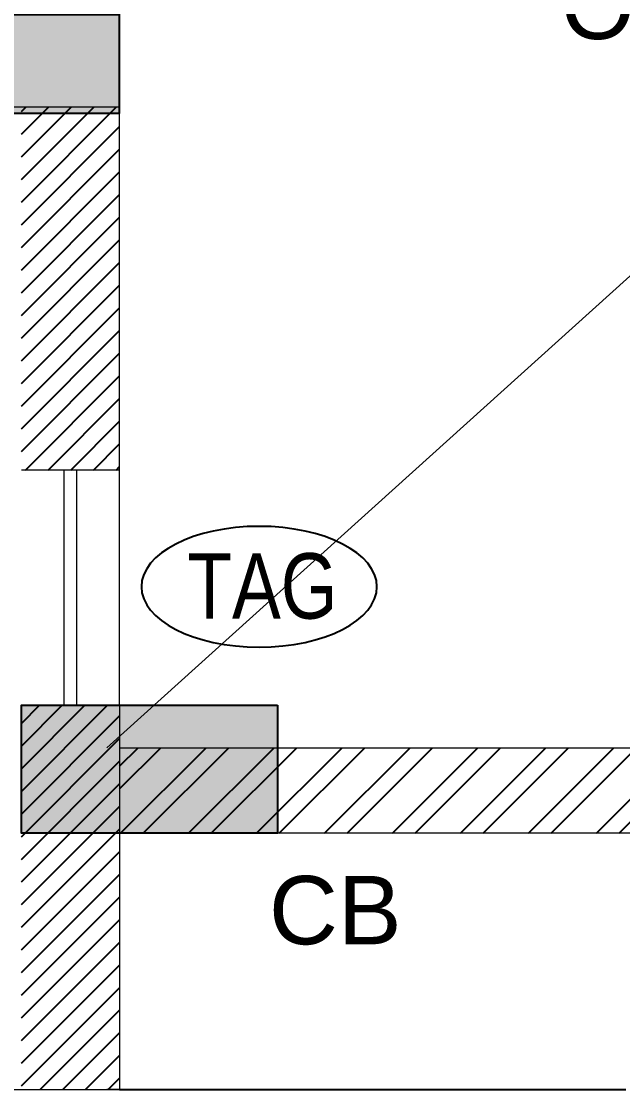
# Model space of a CAD drawing. Header units: millimetres. Extents: x 1255966 to 1543012, y 318612 to 465611.
# Drawn here: x 1397396 to 1398803, y 413789 to 416289 of the extents above; entities that cross this region are included whole.
import ezdxf
from ezdxf.enums import TextEntityAlignment as Align

# ---------------------------------------------------------------- set-up
doc = ezdxf.new("R2010")
doc.units = ezdxf.units.MM
doc.header["$LTSCALE"] = 500
doc.header["$MEASUREMENT"] = 0
doc.linetypes.add('HIDDEN', pattern=[0.375, 0.25, -0.125])
for name, color, linetype in [('AHC-A-FURNITURE', 2, 'Continuous'), ('FURNITURE', 251, 'Continuous'), ('TEXT-RM NAME', 6, 'Continuous'), ('TOWER AREA COLUMN.', 6, 'Continuous')]:
    doc.layers.add(name, color=color, linetype=linetype)
for name, color, linetype, lineweight in [('TILE', 252, 'Continuous', 13), ('TOWER COL HATCH', 253, 'Continuous', 20), ('Wall', 2, 'Continuous', 15), ('WALL HATCH', 252, 'Continuous', 13), ('WIN', 144, 'Continuous', 15)]:
    doc.layers.add(name, color=color, linetype=linetype, lineweight=lineweight)
doc.styles.get("Standard").update_dxf_attribs({"font": 'arial.ttf'})
pattern_1 = [(45, (920216.684, 979406.626), (-26.5165043, 26.5165043), [])]

msp = doc.modelspace()

# ---------------------------------------------------------------- hatches: boundary and pattern name
at = {"layer": 'AHC-A-FURNITURE', "ltscale": 50, "true_color": 0x5b5b5b}
h = msp.add_hatch(dxfattribs=at)
h.set_pattern_fill('ANSI32', color=251, scale=300)
h.set_pattern_definition([(45, (920216.68, 1257022.11), (-79.549513, 79.549513), []), (45, (920269.72, 1257022.11), (-79.549513, 79.549513), [])])
h.paths.add_polyline_path([(1401145.6, 415143.9), (1401345.6, 415143.9), (1401345.6, 414388.9), (1397625.6, 414388.9), (1397625.6, 414588.9), (1401145.6, 414588.9)])
h.paths.add_polyline_path([(1401345.6, 415693.9), (1401145.6, 415693.9), (1401145.6, 416188.9), (1401345.6, 416188.9)])
at = {"layer": 'AHC-A-FURNITURE', "ltscale": 50, "true_color": 0xff0000}
h = msp.add_hatch(dxfattribs=at)
h.set_pattern_fill('ANSI31', color=1, scale=300)
h.set_pattern_definition(pattern_1)
h.paths.add_polyline_path([(1397625.6, 415238.9), (1397395.6, 415238.9), (1397395.6, 416088.9), (1397625.6, 416088.9)])
h = msp.add_hatch(dxfattribs=at)
h.set_pattern_fill('ANSI31', color=1, scale=300)
h.set_pattern_definition(pattern_1)
h.paths.add_polyline_path([(1397625.6, 413788.9), (1397395.6, 413788.9), (1397395.6, 414688.9), (1397625.6, 414688.9)])
at = {"layer": 'TOWER COL HATCH'}
h = msp.add_hatch(color=253, dxfattribs=at)
h.dxf.hatch_style = 1
h.paths.add_polyline_path([(1397625.6, 416303.9), (1395770.6, 416303.9), (1395770.6, 416073.9), (1397625.6, 416073.9)])
h = msp.add_hatch(color=253, dxfattribs=at)
h.dxf.hatch_style = 1
h.paths.add_polyline_path([(1397995.6, 414688.9), (1397995.6, 414388.9), (1397395.6, 414388.9), (1397395.6, 414688.9)])

# ---------------------------------------------------------------- linework, layer by layer
at = {"linetype": 'Continuous', "extrusion": (0, 0, -1)}
msp.add_ellipse((1397952.3, 414965.7), major_axis=(275.7, 0), ratio=0.512885, dxfattribs=at)
at = {"layer": 'FURNITURE'}
msp.add_line((1397625.6, 413788.9), (1398810.6, 413788.9), dxfattribs=at)
at = {"layer": 'TILE', "linetype": 'HIDDEN', "ltscale": 100}
msp.add_line((1397595.6, 414588.9), (1401145.6, 417788.9), dxfattribs=at)
at = {"layer": 'TOWER AREA COLUMN.'}
for points in [[(1397625.6, 416303.9), (1395770.6, 416303.9), (1395770.6, 416073.9), (1397625.6, 416073.9)], [(1397995.6, 414688.9), (1397995.6, 414388.9), (1397395.6, 414388.9), (1397395.6, 414688.9)]]:
    msp.add_lwpolyline(points, close=True, dxfattribs=at)
at = {"layer": 'Wall'}
for p, q in [((1397625.6, 417138.9), (1397625.6, 416188.9)), ((1397625.6, 415238.9), (1397625.6, 416188.9)), ((1388979.9, 416088.9), (1397625.6, 416088.9)), ((1397625.6, 415238.9), (1397395.6, 415238.9, 0)), ((1397625.6, 414688.9), (1397395.6, 414688.9)), ((1397625.6, 414688.9), (1397625.6, 413788.9)), ((1397625.6, 414588.9), (1401145.6, 414588.9)), ((1402145.6, 414388.9), (1397625.6, 414388.9)), ((1396800.6, 413788.9), (1397625.6, 413788.9))]:
    msp.add_line(p, q, dxfattribs=at)
at = {"layer": 'WALL HATCH', "color": 253, "true_color": 0xa8a8a8}
msp.add_line((1398795.6, 413788.9), (1397595.6, 413788.9), dxfattribs=at)
at = {"layer": 'WIN', "linetype": 'HIDDEN', "ltscale": 50}
for p, q in [((1397495.6, 414688.9), (1397495.6, 415238.9)), ((1397525.6, 414688.9), (1397525.6, 415238.9))]:
    msp.add_line(p, q, dxfattribs=at)
at = {"layer": 'WIN'}
msp.add_line((1397625.6, 414688.9), (1397625.6, 415238.9), dxfattribs=at)

# ---------------------------------------------------------------- texts
at = {"width": 0.8}
msp.add_attdef('TAG', text='', height=153.1, dxfattribs=at).set_placement((1397960.1, 414967.7), align=Align.MIDDLE_CENTER)
at = {"layer": 'TEXT-RM NAME'}
msp.add_text('OPEN TO SKY', height=160, dxfattribs=at).set_placement((1398658.3, 416247.5))
msp.add_text('CB', height=160, rotation=360, dxfattribs=at).set_placement((1397975.2, 414129))

doc.saveas('drawing.dxf')
